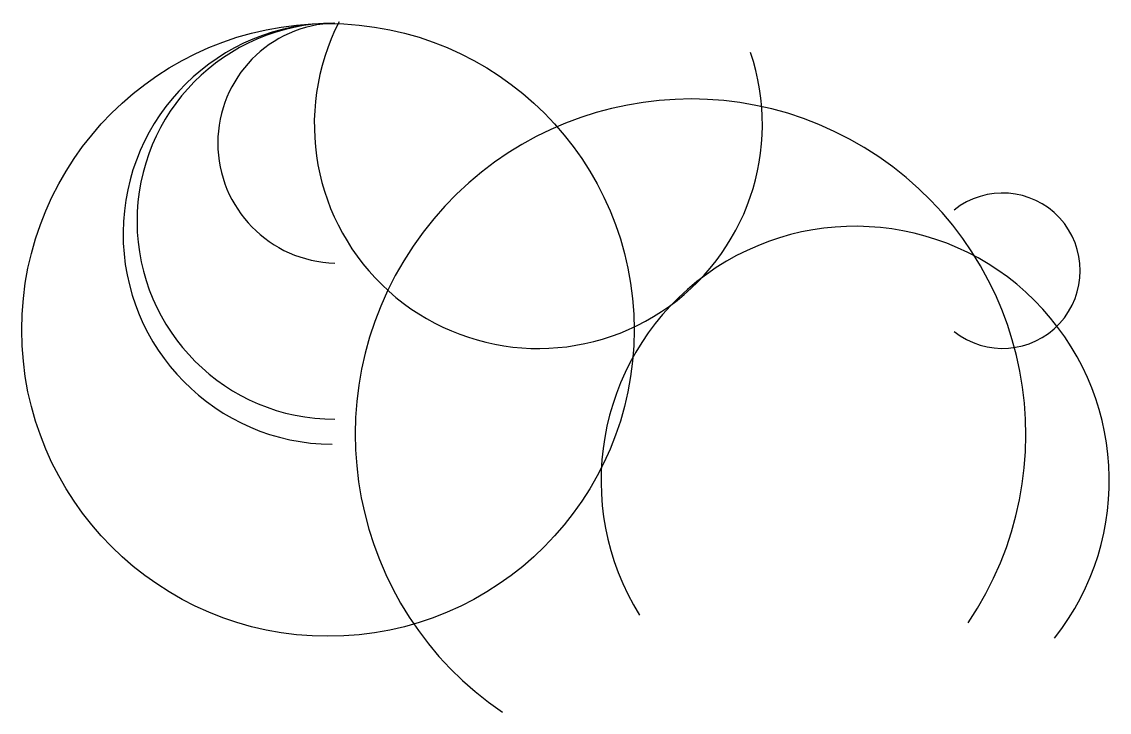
# Model space of a CAD drawing. Header units: millimetres. Extents: x 51 to 4175, y 578 to 3194.
import ezdxf

# ---------------------------------------------------------------- set-up
doc = ezdxf.new("R2010")
doc.units = ezdxf.units.MM

msp = doc.modelspace()

# ---------------------------------------------------------------- linework, layer by layer
msp.add_circle((1212.4, 2026.4), 1161)
at = {"color": 141, "true_color": 0xadddf7}
msp.add_arc((1233.6, 2391), 797.9, 89.6203, 269.6203, dxfattribs=at)
at = {"color": 61, "true_color": 0xedee99}
msp.add_arc((1238.9, 2438.5), 750.4, 90.4038, 270, dxfattribs=at)
at = {"color": 254, "true_color": 0xddb3d4}
msp.add_arc((1249.4, 2734.5), 454.6, 91.3332, 268.6667, dxfattribs=at)
at = {"color": 241, "true_color": 0xf7abae}
msp.add_arc((2010.1, 2805.6), 849.5, 152.7756, 18.7005, dxfattribs=at)
at = {"color": 1}
msp.add_arc((2587.3, 1630.1), 1271.3, 325.8664, 235.8664, dxfattribs=at)
at = {"color": 4}
msp.add_arc((3770.5, 2250.9), 294.3, 231.3602, 128.6398, dxfattribs=at)
at = {"color": 3}
msp.add_arc((3211.3, 1455.7), 963.5, 321.7038, 211.936, dxfattribs=at)

doc.saveas('drawing.dxf')
